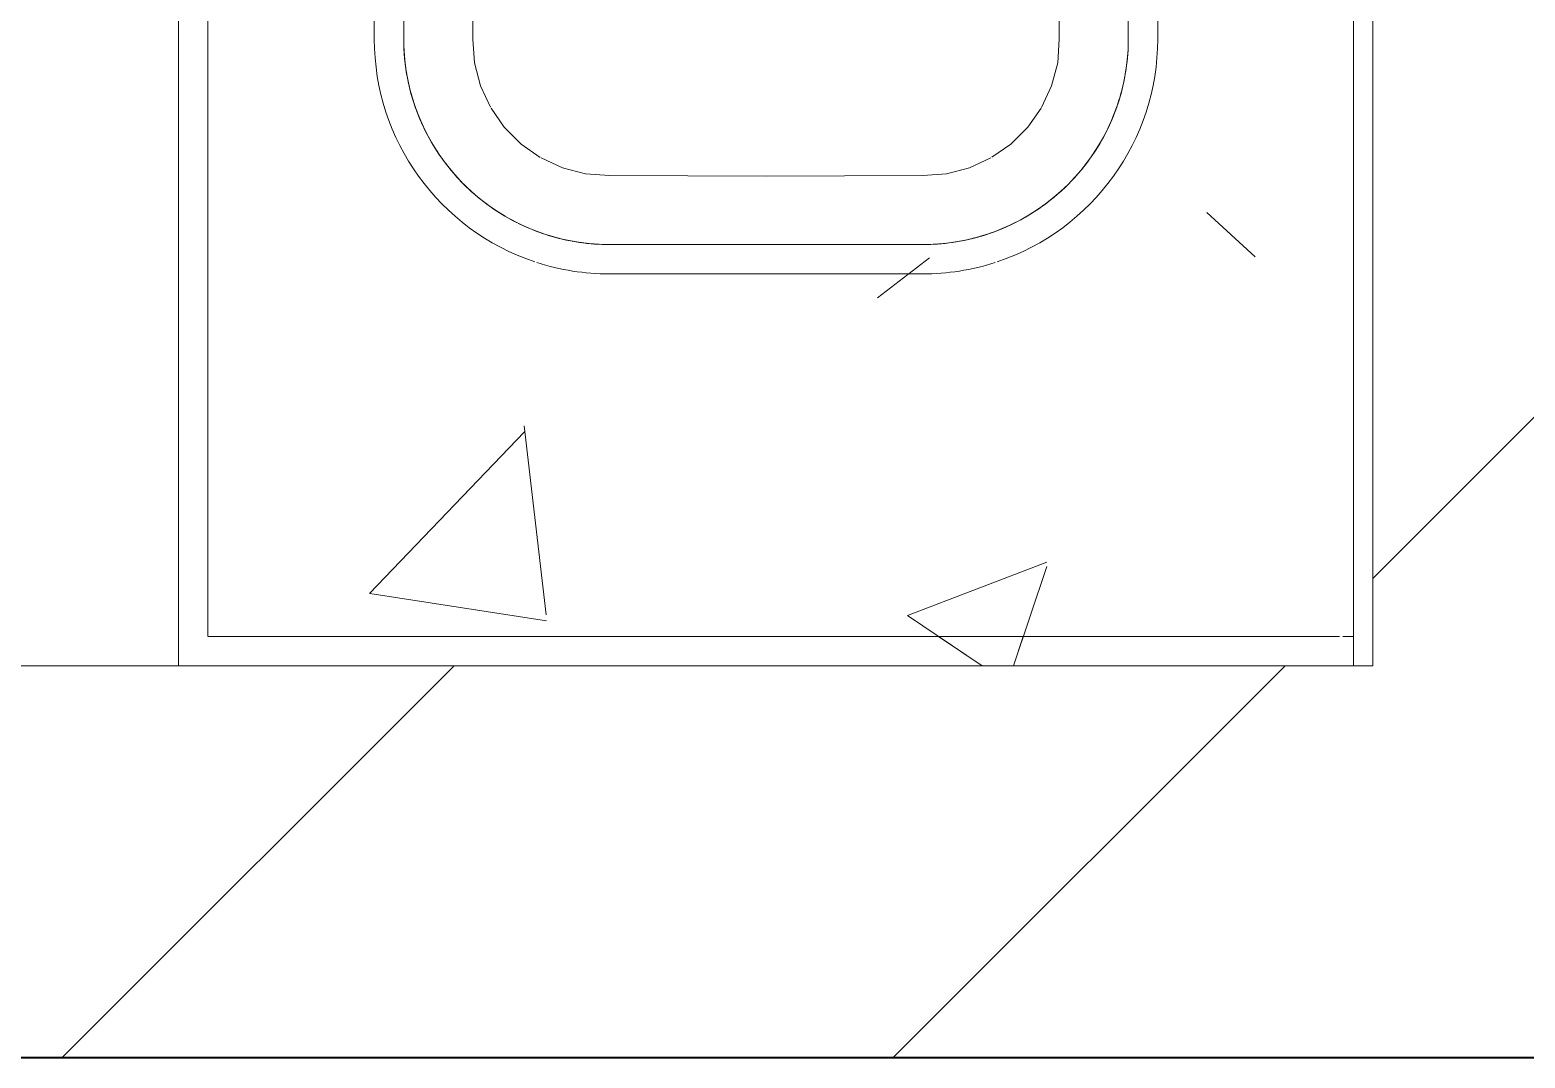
# Model space of a CAD drawing. Header units: millimetres. Extents: x -4000 to 187956, y -58990 to 162485.
# Drawn here: x 157364 to 158127, y 2099 to 2625 of the extents above; entities that cross this region are included whole.
import ezdxf

# ---------------------------------------------------------------- set-up
doc = ezdxf.new("R2010")
doc.units = ezdxf.units.MM
for name, color, linetype, lineweight in [('A-WALL', 113, 'Continuous', 13), ('A-WALL-PATT', 111, 'Continuous', 13), ('P-SANR-FIXT', 6, 'Continuous', 9)]:
    doc.layers.add(name, color=color, linetype=linetype, lineweight=lineweight)
pattern_1 = [(45, (0, 0), (-212.13203, 212.13203), [])]
pattern_2 = [(140, (3497.77, -158039.7), (63.7558, 728.7365), [76.2, -838.2]), (85, (3497.8, -158039.7), (-764.2276, -140.9716), [60.96, -670.56]), (190.451, (3503.1, -157979), (-700.4668, 587.77), [64.76, -712.36]), (136.184, (3294.6, -158039.7), (168.171, 1084.316), [114.3, -1257.3]), (186.636, (3308.6, -157949.3), (-989.71, 949.61), [97.14, -1068.54]), (81.184, (3294.6, -158039.7), (-989.701, 949.6206), [91.44, -1005.84]), (111, (3345.37, -157938.1), (409.0606, 606.4579), [76.2, -838.2]), (56, (3345.4, -157938.1), (-736.753, 247.2083), [60.96, -670.56]), (161.451, (3379.46, -157887.56), (-327.6855, 853.6683), [64.76, -712.36]), (127.5, (3497.77, -158039.7), (-338.2201, 12.3547), [33.528, -628.904, 33.528, -1320.292]), (127.5, (3497.77, -158039.7), (-338.2201, 12.3547), [-695.96, -647.192, 33.528, -639.572]), (97.5, (3497.77, -158039.7), (-400.7221, 267.2789), [33.528, -354.584, 33.528, -870.204]), (97.5, (3497.77, -158039.7), (-400.7221, 267.2789), [-421.64, -613.664, 33.528, -223.012]), (57.5, (3497.77, -158266.27), (22.91534, 542.36333), [33.528, -220.472, 33.528, -1810.512]), (57.5, (3497.77, -158266.27), (22.91534, 542.36333), [-287.528, -758.952, 33.528, -1018.032]), (47.5, (3497.77, -158367.87), (-101.7071, 592.517), [33.528, -296.672, 33.528, -492.76, -746.76]), (47.5, (3497.77, -158367.87), (-101.7071, 592.517), [-856.488, 33.528, -713.232])]

# ---------------------------------------------------------------- blocks, each defined once
blk = doc.blocks.new('PLM-ClinicSink3Basin - PLM-ClinicSink3Basin-764689-FFS - TANG 1')
at = {"layer": 'P-SANR-FIXT'}
h = blk.add_hatch(dxfattribs=at)
h.set_pattern_fill('FP_40', color=256, style=0, pattern_type=2)
h.set_pattern_definition(pattern_2)
h.paths.add_polyline_path([(1197.87, 0), (1182.87, 0), (1182.87, -585), (-786.66, -585), (-786.66, 0), (-801.66, 0), (-801.66, -600), (1197.87, -600), (1197.87, -459.41)])
h = blk.add_hatch(dxfattribs=at)
h.set_pattern_fill('FP_40', color=256, style=0, pattern_type=2)
h.set_pattern_definition(pattern_2)
h.paths.add_polyline_path([(1197.87, 0), (-801.66, 0), (-801.66, -600), (1197.87, -600), (1197.87, -459.41)])
h.paths.add_polyline_path([(982.61, -380), (979.03, -407.18), (968.54, -432.5), (951.85, -454.25), (930.11, -470.93), (904.78, -481.42), (877.61, -485), (717.61, -485), (690.43, -481.42), (665.11, -470.93), (643.36, -454.25), (626.68, -432.5), (616.19, -407.18), (612.61, -380), (612.61, -220), (616.19, -192.82), (626.68, -167.5), (643.36, -145.75), (665.11, -129.07), (690.43, -118.58), (717.61, -115), (877.61, -115), (904.78, -118.58), (930.11, -129.07), (951.85, -145.75), (968.54, -167.5), (979.03, -192.82), (982.61, -220)])
h.paths.add_polyline_path([(285.23, -300), (282.3, -322.32), (273.68, -343.12), (259.98, -360.98), (242.12, -374.68), (221.32, -383.29), (199, -386.23), (176.68, -383.29), (155.89, -374.68), (138.03, -360.98), (124.32, -343.12), (115.71, -322.32), (112.77, -300), (115.71, -277.68), (124.32, -256.88), (138.03, -239.02), (155.89, -225.32), (176.68, -216.71), (199, -213.77), (221.32, -216.71), (242.12, -225.32), (259.98, -239.02), (273.68, -256.88), (282.3, -277.68)])
h.paths.add_polyline_path([(-215, -380), (-218.58, -407.18), (-229.07, -432.5), (-245.75, -454.25), (-267.5, -470.93), (-292.82, -481.42), (-320, -485), (-480, -485), (-507.18, -481.42), (-532.5, -470.93), (-554.25, -454.25), (-570.93, -432.5), (-581.42, -407.18), (-585, -380), (-585, -220), (-581.42, -192.82), (-570.93, -167.5), (-554.25, -145.75), (-532.5, -129.07), (-507.18, -118.58), (-480, -115), (-320, -115), (-292.82, -118.58), (-267.5, -129.07), (-245.75, -145.75), (-229.07, -167.5), (-218.58, -192.82), (-215, -220)])
for p, q in [((1197.87, 0), (-801.66, 0)), ((-801.66, 0), (1197.87, 0)), ((1182.87, 0), (1197.87, 0)), ((1197.87, 0), (1182.87, 0)), ((1182.87, 0), (1182.87, -3.51)), ((1182.87, -3.51), (1182.87, 0)), ((1197.87, -600), (1197.87, 0)), ((1197.87, -600), (1197.87, 0)), ((1197.87, -600), (1197.87, 0)), ((1197.87, 0), (1197.87, -600)), ((1182.87, -3.59), (1182.87, -5.39)), ((1182.87, -5.39), (1182.87, -3.59)), ((1182.87, -7.23), (1182.87, -584.67)), ((1182.87, -584.67), (1182.87, -7.23)), ((717.61, -100), (877.61, -100)), ((877.61, -115), (717.61, -115)), ((717.61, -115), (877.61, -115)), ((877.61, -115), (717.61, -115)), ((982.61, -380), (982.61, -220)), ((982.61, -220), (982.61, -380)), ((982.61, -380), (982.61, -220)), ((997.61, -220), (997.61, -380)), ((717.61, -485), (877.61, -485)), ((877.61, -485), (717.61, -485)), ((717.61, -485), (877.61, -485)), ((877.61, -500), (717.61, -500)), ((1182.87, -585), (-786.66, -585)), ((-786.66, -585), (1182.87, -585)), ((1197.87, -600), (-801.66, -600)), ((-801.66, -600), (1197.87, -600)), ((-801.66, -600), (1197.87, -600)), ((1197.87, -600), (-801.66, -600))]:
    blk.add_line(p, q, dxfattribs=at)
at = {"layer": 'P-SANR-FIXT', "flags": 128}
for points in [[(903.67, -118.28), (899.58, -117.32), (895.46, -116.53), (891.3, -115.9), (887.13, -115.43), (882.94, -115.14), (878.74, -115.01), (877.61, -115)], [(930.11, -129.08), (927.1, -127.39), (923.36, -125.49), (919.54, -123.74), (915.66, -122.14), (911.71, -120.69), (907.71, -119.41), (904.78, -118.6)], [(950.76, -144.68), (947.69, -141.81), (944.51, -139.07), (941.22, -136.46), (937.83, -133.98), (934.34, -131.65), (930.76, -129.45)], [(877.61, -150.28), (797.61, -150), (717.61, -150.28)], [(912.49, -159.31), (901.58, -154.23), (889.8, -151.07), (877.61, -150.28)], [(961.83, -157.29), (959.25, -153.98), (956.55, -150.76), (953.72, -147.66), (951.83, -145.75)], [(938.03, -184.66), (931.23, -175.01), (922.61, -166.39), (912.9, -159.55)], [(968.53, -167.5), (966.57, -164.23), (964.27, -160.71), (962.53, -158.28)], [(977.28, -186.97), (975.88, -183.01), (974.32, -179.11), (972.61, -175.28), (970.74, -171.51), (968.73, -167.83)], [(947.32, -220), (946.54, -207.82), (943.38, -196.04), (938.34, -185.19)], [(982.61, -220), (982.52, -215.8), (982.27, -211.61), (981.85, -207.43), (981.27, -203.27), (980.52, -199.14), (979.6, -195.04), (978.52, -190.98), (977.46, -187.55)], [(947.32, -380), (947.61, -300), (947.32, -220)], [(938.3, -414.88), (943.38, -403.97), (946.54, -392.19), (947.32, -380)], [(979.32, -406.06), (980.28, -401.97), (981.08, -397.85), (981.71, -393.69), (982.18, -389.52), (982.47, -385.33), (982.6, -381.13), (982.61, -380)], [(968.53, -432.5), (970.21, -429.49), (972.12, -425.75), (973.87, -421.93), (975.47, -418.05), (976.92, -414.1), (978.2, -410.11), (979.01, -407.18)], [(912.95, -440.42), (922.6, -433.62), (931.22, -425), (938.06, -415.29)], [(952.93, -453.15), (955.8, -450.08), (958.54, -446.9), (961.15, -443.61), (963.62, -440.22), (965.96, -436.73), (968.16, -433.15)], [(877.61, -449.72), (889.79, -448.93), (901.57, -445.77), (912.41, -440.73)], [(717.61, -449.72), (797.61, -450), (877.61, -449.72)], [(940.31, -464.22), (943.63, -461.65), (946.84, -458.94), (949.95, -456.11), (951.85, -454.22)], [(930.11, -470.92), (933.38, -468.96), (936.9, -466.66), (939.33, -464.93)], [(910.64, -479.67), (914.6, -478.27), (918.5, -476.71), (922.33, -475), (926.1, -473.13), (929.78, -471.12)], [(877.61, -485), (881.81, -484.92), (886, -484.66), (890.18, -484.24), (894.34, -483.66), (898.47, -482.91), (902.57, -481.99), (906.63, -480.91), (910.06, -479.85)]]:
    blk.add_lwpolyline(points, dxfattribs=at)
at = {"layer": 'P-SANR-FIXT'}
for centre, radius, start, end in [((877.61, -220), 120, 18.47834, 90), ((877.61, -220), 105, 73.34868, 90), ((877.61, -220), 105, 0, 90), ((877.61, -220), 105, 0, 90), ((877.61, -220), 105, 67.98717, 73.34868), ((877.61, -220), 105, 56.59269, 67.98717), ((877.61, -220), 105, 50.38019, 56.59269), ((877.61, -220), 105, 39.61981, 50.38019), ((877.61, -220), 105, 33.40731, 39.61981), ((877.61, -220), 105, 22.01283, 33.40731), ((877.61, -220), 105, 16.65132, 22.01283), ((877.61, -220), 120, 0, 18), ((877.61, -220), 105, 360, 16.65132), ((877.61, -380), 105, 270, 0), ((877.61, -380), 105, 270, 0), ((877.61, -380), 105, 343.34868, 360), ((877.61, -380), 120, 342, 0), ((877.61, -380), 105, 337.98717, 343.34868), ((877.61, -380), 120, 270, 341.52166), ((877.61, -380), 105, 326.59269, 337.98717), ((877.61, -380), 105, 320.38019, 326.59269), ((877.61, -380), 105, 310.28797, 320.38019), ((877.61, -380), 105, 303.40731, 309.61981), ((877.61, -380), 105, 292.01283, 303.40731), ((877.61, -380), 105, 270, 286.65132), ((877.61, -380), 105, 286.65132, 292.01283)]:
    blk.add_arc(centre, radius, start, end, dxfattribs=at)
blk = doc.blocks.new('CMF2_NHAXUONG_A_rvt-1-FFS - TANG 1')
at = {"layer": 'A-WALL-PATT', "lineweight": 9}
h = blk.add_hatch(dxfattribs=at)
h.set_pattern_fill('FP_12', color=250, style=0, pattern_type=2)
h.set_pattern_definition(pattern_1)
h.paths.add_polyline_path([(158249.53, 2099.9), (158249.53, 15550), (158049.53, 15550), (158049.53, 2099.9), (158147.15, 2099.9)])
h = blk.add_hatch(dxfattribs=at)
h.set_pattern_fill('FP_12', color=250, style=0, pattern_type=2)
h.set_pattern_definition(pattern_1)
h.paths.add_polyline_path([(157580.29, 2099.9), (158049.53, 2099.9), (158049.53, 2299.9), (156700.36, 2299.9), (156700.36, 2099.9), (157296.86, 2099.9)])
at = {"layer": 'A-WALL', "color": 50, "lineweight": 15}
for p, q in [((158049.53, 5749.9), (158049.53, 2299.9)), ((158049.53, 2299.9), (156700.36, 2299.9)), ((156700.36, 2099.9), (158049.53, 2099.9)), ((158049.53, 2099.9), (158249.53, 2099.9)), ((156700.36, 2099.5), (159999.89, 2099.5))]:
    blk.add_line(p, q, dxfattribs=at)
at = {"layer": 'A-WALL', "color": 35, "lineweight": 15}
for p, q in [((158049.53, 4719.8), (158049.53, 2299.9)), ((159999.89, 2099.5), (156700.36, 2099.5))]:
    blk.add_line(p, q, dxfattribs=at)
at = {"layer": 'P-SANR-FIXT', "color": 250, "lineweight": 9, "rotation": 269.9999999999996}
blk.add_blockref('PLM-ClinicSink3Basin - PLM-ClinicSink3Basin-764689-FFS - TANG 1', (158039.7, 3497.77), dxfattribs=at)

msp = doc.modelspace()

# ---------------------------------------------------------------- block references
at = {"lineweight": 5}
msp.add_blockref('CMF2_NHAXUONG_A_rvt-1-FFS - TANG 1', (0, 0), dxfattribs=at)

doc.saveas('drawing.dxf')
